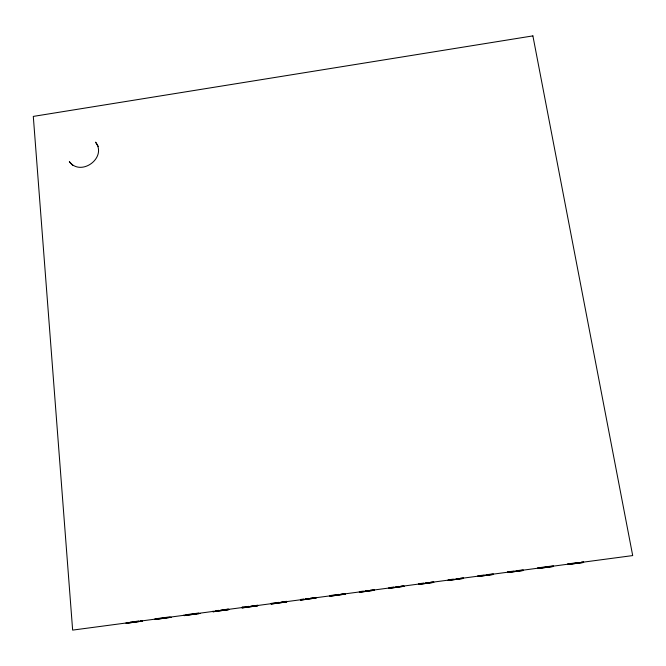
<?xml version="1.0" encoding="UTF-8"?>
<svg xmlns="http://www.w3.org/2000/svg" width="666" height="666" viewBox="0 0 666 666"><rect width="100%" height="100%" fill="white"/><g stroke="black" fill="none" stroke-linecap="round" stroke-linejoin="round"><path stroke-width="1" d="M388.944 588.344L403.921 586.313L388.944 588.344L388.852 587.737M359.44 592.274L374.55 590.218L359.44 592.274L359.365 591.658M330.02 596.187L345.254 594.122L330.02 596.187L329.945 595.579M300.707 600.083L316.067 598.001L300.707 600.083L300.632 599.475L303.588 599.084M315.942 597.41L315.468 598.126M271.262 604.004L286.746 601.906L271.262 604.004L271.187 603.396L279.037 602.347M280.994 602.089L286.605 601.315M242.133 607.883L257.742 605.769L242.133 607.883L242.066 607.275L243.007 607.117M257.592 605.178L256.726 605.319L256.793 605.927M213.037 611.754L228.771 609.623L213.037 611.754L212.97 611.147M225.641 609.457L228.605 609.032M184.082 615.609L199.942 613.453L184.082 615.609L184.024 614.993M155.003 619.472L170.979 617.307L155.003 619.472L154.945 618.864M126.232 623.301L142.333 621.12L126.232 623.301L126.174 622.693L128.105 622.435M142.133 620.537L140.659 620.77L140.717 621.378M130.036 622.186L133.899 621.669M135.831 621.411L138.728 621.028M155.911 618.739L163.661 617.707M165.601 617.449L168.506 617.066M185.964 614.735L193.739 613.702M195.679 613.444L198.593 613.053L198.659 613.669M215.892 610.755L218.814 610.364M220.762 610.106L223.693 609.715M242.066 607.275L248.909 606.36M250.866 606.102L253.796 605.71M305.552 598.826L308.508 598.426M310.473 598.168L313.42 597.777M330.927 595.446L338.827 594.397M340.801 594.13L343.764 593.739M360.348 591.525L363.32 591.133M365.301 590.867L368.273 590.476M370.254 590.209L374.209 589.685L374.292 590.292M390.842 587.47L393.822 587.071M395.804 586.813L398.784 586.413M400.774 586.147L403.754 585.755L403.837 586.363M420.662 583.499L423.651 583.1M425.641 582.833L428.629 582.442M430.627 582.176L433.616 581.776L433.708 582.392L418.764 584.382L433.708 582.392M450.349 579.545L453.346 579.154M456.343 578.754L458.35 578.488M460.348 578.221L463.345 577.822L463.436 578.429L448.268 580.411L463.436 578.429M477.855 575.857L484.199 575.041M486.205 574.775L493.223 573.842L493.323 574.458L477.922 576.465L493.323 574.458M507.567 571.903L514.085 571.062M516.1 570.795L523.135 569.863L523.243 570.479L507.617 572.519L523.243 570.479M537.595 567.907L553.379 565.834L553.488 566.45L538.353 568.464L537.637 568.523L553.488 566.45M571.345 563.444L578.429 562.504M581.46 562.096L583.491 561.829L583.599 562.445L567.515 564.543L583.599 562.445M567.482 563.927L568.306 563.852L568.414 564.46M448.185 579.803L448.443 580.427M72.785 165.359L69.331 161.671C80.969 177.106 107.426 157.725 95.563 142.149L98.26 146.395M538.245 567.848L538.353 568.464M508.05 571.869L508.158 572.485M418.664 583.732L418.764 584.382M478.188 575.84L478.28 576.456M344.747 593.606L344.83 594.214M285.897 601.44L285.972 602.047M227.589 609.199L227.655 609.806M169.472 616.932L169.53 617.54M532.892 35.889L33.3 116.408L72.644 630.111L632.7 555.577L532.892 35.889"/></g></svg>
